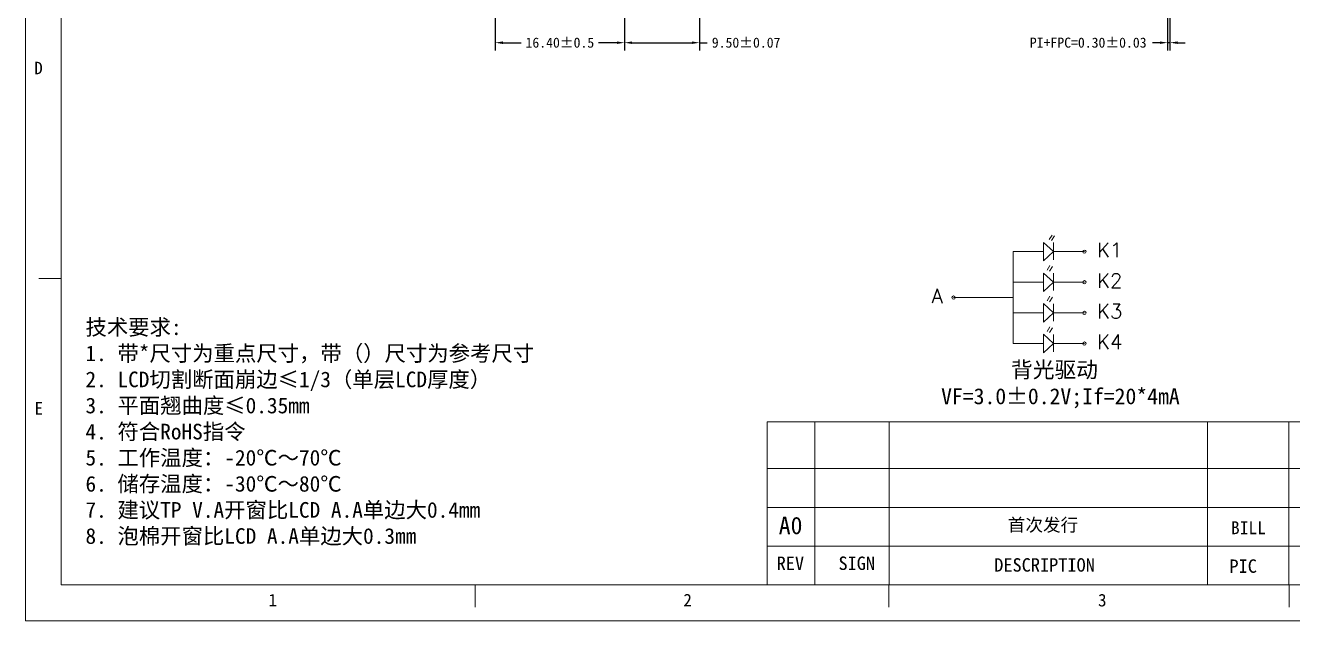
# Model space of a CAD drawing. Header units: millimetres. Extents: x 1912 to 2236, y 228 to 453.
# Drawn here: x 1911.7 to 2072.4, y 228 to 303.6 of the extents above; entities that cross this region are included whole.
import ezdxf
from ezdxf.enums import TextEntityAlignment as Align

# ---------------------------------------------------------------- set-up
doc = ezdxf.new("R2010")
doc.units = ezdxf.units.MM
for name, color, linetype in [('BL', 255, 'Continuous'), ('DIM', 3, 'Continuous'), ('Housing', 7, 'Continuous'), ('标 注', 3, 'Continuous')]:
    doc.layers.add(name, color=color, linetype=linetype)
doc.styles.get("Standard").update_dxf_attribs({"font": 'txt', "bigfont": 'gbcbig.shx'})
doc.styles.add('宋', font='')
doc.styles.add('宋体', font='')
doc.styles.get('宋').set_extended_font_data('SimSun')
doc.styles.get('宋体').set_extended_font_data('SimSun')
doc.dimstyles.new('ISO-25$0', dxfattribs={"dimscale": 0.8, "dimtxt": 1.6, "dimasz": 1.2, "dimexe": 1.25, "dimexo": 0.3, "dimtad": 0, "dimzin": 1, "dimdsep": 46, "dimtxsty": 'Standard', "dimcen": 2, "dimclrd": 3, "dimclre": 3, "dimclrt": 3, "dimadec": 0, "dimazin": 0, "dimtfac": 1, "dimtmove": 0, "dimatfit": 3, "dimfxl": 0, "dimlwd": -1, "dimarcsym": 0})

# ---------------------------------------------------------------- blocks, each defined once
blk = doc.blocks.new('*D20')
at = {"layer": 'BL', "color": 3, "lineweight": -2}
for p, q in [((2056.53, 305.83), (2056.53, 300.4)), ((2056.83, 305.83), (2056.83, 300.4))]:
    blk.add_line(p, q, dxfattribs=at)
at = {"layer": 'BL', "color": 3}
for p, q in [((2055.57, 301.4), (2054.61, 301.4)), ((2056.83, 301.4), (2056.53, 301.4)), ((2057.79, 301.4), (2058.75, 301.4))]:
    blk.add_line(p, q, dxfattribs=at)
for points in [[(2055.57, 301.24), (2055.57, 301.56), (2056.53, 301.4)], [(2057.79, 301.56), (2057.79, 301.24), (2056.83, 301.4)]]:
    blk.add_solid(points, dxfattribs=at)
at = {"layer": 'Defpoints', "color": 0}
for p in [(2056.53, 306.07), (2056.83, 306.07), (2056.53, 301.4)]:
    blk.add_point(p, dxfattribs=at)
at = {"layer": 'BL', "color": 7, "insert": (2046.46, 301.4), "char_height": 1.28, "attachment_point": 5, "style": '宋'}
blk.add_mtext('PI+FPC=0.30%%P0.03', dxfattribs=at)
blk = doc.blocks.new('*D105')
at = {"layer": 'BL', "color": 3, "lineweight": -2}
for p, q in [((1971.27, 353.83), (1971.27, 300.4)), ((1987.66, 306.03), (1987.66, 300.4))]:
    blk.add_line(p, q, dxfattribs=at)
at = {"layer": 'BL', "color": 3}
for p, q in [((1972.23, 301.4), (1974.57, 301.4)), ((1986.7, 301.4), (1984.36, 301.4))]:
    blk.add_line(p, q, dxfattribs=at)
for points in [[(1972.23, 301.56), (1972.23, 301.24), (1971.27, 301.4)], [(1986.7, 301.24), (1986.7, 301.56), (1987.66, 301.4)]]:
    blk.add_solid(points, dxfattribs=at)
at = {"layer": 'Defpoints', "color": 0}
for p in [(1971.27, 354.07), (1987.66, 306.27), (1971.27, 301.4)]:
    blk.add_point(p, dxfattribs=at)
at = {"layer": 'BL', "color": 7, "insert": (1979.46, 301.4), "char_height": 1.28, "attachment_point": 5, "style": '宋'}
blk.add_mtext('16.40%%P0.5', dxfattribs=at)
blk = doc.blocks.new('*D106')
at = {"layer": 'BL', "color": 3, "lineweight": -2}
for p, q in [((1987.66, 306.03), (1987.66, 300.4)), ((1997.16, 306.03), (1997.16, 300.4))]:
    blk.add_line(p, q, dxfattribs=at)
at = {"layer": 'BL', "color": 3}
for p, q in [((1988.62, 301.4), (1996.2, 301.4)), ((1997.16, 301.4), (1998.12, 301.4))]:
    blk.add_line(p, q, dxfattribs=at)
for points in [[(1988.62, 301.56), (1988.62, 301.24), (1987.66, 301.4)], [(1996.2, 301.24), (1996.2, 301.56), (1997.16, 301.4)]]:
    blk.add_solid(points, dxfattribs=at)
at = {"layer": 'Defpoints', "color": 0}
for p in [(1987.66, 306.27), (1997.16, 306.27), (1997.16, 301.4)]:
    blk.add_point(p, dxfattribs=at)
at = {"layer": 'BL', "color": 7, "insert": (2003.08, 301.4), "char_height": 1.28, "attachment_point": 5, "style": '宋'}
blk.add_mtext('9.50%%P0.07', dxfattribs=at)

msp = doc.modelspace()

# ---------------------------------------------------------------- linework, layer by layer
at = {"color": 7, "linetype": 'Continuous', "lineweight": 9}
for p, q in [((1911.678, 453.083), (1911.678, 228.045)), ((1911.678, 228.045), (2235.596, 228.045))]:
    msp.add_line(p, q, dxfattribs=at)
at = {"linetype": 'Continuous', "lineweight": 9}
for p, q in [((1916.224, 444.237), (1916.224, 232.591)), ((1916.224, 271.48), (1913.383, 271.48)), ((1916.224, 232.591), (2231.05, 232.591)), ((1968.699, 232.591), (1968.699, 229.75)), ((2021.174, 232.591), (2021.174, 229.75)), ((2071.931, 232.591), (2071.931, 229.75))]:
    msp.add_line(p, q, dxfattribs=at)
at = {"color": 4, "linetype": 'Continuous', "lineweight": 9}
for p, q in [((1916.224, 232.591), (1916.224, 264.689)), ((2085.685, 253.272), (2005.746, 253.272)), ((2005.746, 253.272), (2005.746, 232.591)), ((2011.798, 253.272), (2011.798, 232.591)), ((2021.224, 253.272), (2021.224, 232.591)), ((2061.59, 232.591), (2061.59, 253.272)), ((2071.92, 253.272), (2071.92, 232.591)), ((2085.685, 247.347), (2005.746, 247.347)), ((2085.685, 242.428), (2005.746, 242.428)), ((2085.685, 237.51), (2005.746, 237.51)), ((2085.685, 232.591), (1988.14, 232.591))]:
    msp.add_line(p, q, dxfattribs=at)
at = {"layer": 'Housing', "color": 3, "lineweight": 9}
for p, q in [((2041.894, 276.992), (2041.526, 276.403)), ((2042.195, 276.884), (2041.826, 276.295)), ((2036.949, 274.878), (2040.799, 274.878)), ((2036.949, 263.216), (2036.949, 274.878)), ((2040.799, 276.053), (2040.799, 273.703)), ((2040.799, 276.053), (2042.054, 274.878)), ((2042.054, 274.878), (2040.799, 273.703)), ((2042.054, 273.845), (2042.054, 276.043)), ((2042.054, 274.878), (2045.979, 274.878)), ((2040.799, 272.165), (2042.054, 270.991)), ((2040.799, 272.165), (2040.799, 269.816)), ((2041.613, 273.105), (2041.245, 272.516)), ((2041.914, 272.996), (2041.545, 272.407)), ((2042.054, 269.957), (2042.054, 272.155)), ((2036.949, 270.991), (2040.799, 270.991)), ((2042.054, 270.991), (2040.799, 269.816)), ((2042.054, 270.991), (2045.979, 270.991)), ((2036.949, 269.047), (2029.381, 269.047)), ((2041.613, 269.217), (2041.245, 268.628)), ((2041.914, 269.109), (2041.545, 268.52)), ((2036.949, 267.103), (2040.799, 267.103)), ((2040.799, 268.278), (2040.799, 265.929)), ((2040.799, 268.278), (2042.054, 267.103)), ((2042.054, 267.103), (2040.799, 265.929)), ((2042.054, 266.07), (2042.054, 268.268)), ((2042.054, 267.103), (2045.979, 267.103)), ((2041.613, 265.33), (2041.245, 264.741)), ((2041.914, 265.222), (2041.545, 264.633)), ((2040.799, 264.391), (2040.799, 262.042)), ((2040.799, 264.391), (2042.054, 263.216)), ((2042.054, 262.183), (2042.054, 264.381)), ((2036.949, 263.216), (2040.799, 263.216)), ((2042.054, 263.216), (2040.799, 262.042)), ((2042.054, 263.216), (2045.979, 263.216))]:
    msp.add_line(p, q, dxfattribs=at)
for centre in [(2045.979, 274.878), (2045.979, 270.991), (2029.381, 269.047), (2045.979, 267.103), (2045.979, 263.216)]:
    msp.add_circle(centre, 0.207, dxfattribs=at)

# ---------------------------------------------------------------- texts
at = {"color": 4, "linetype": 'Continuous', "lineweight": 9, "style": '宋体'}
for s, p in [('D', (1912.805, 297.39)), ('E', (1912.832, 254.194)), ('2', (1995.121, 229.863)), ('3', (2047.701, 229.858)), ('1', (1942.51, 229.863))]:
    msp.add_text(s, height=1.591, dxfattribs=at).set_placement(p)
at = {"color": 1, "linetype": 'Continuous', "lineweight": 9, "style": '宋体'}
msp.add_text('A0', height=2.2095, dxfattribs=at).set_placement((2008.72, 239.019), align=Align.CENTER)
at = {"color": 1, "lineweight": 9, "style": '宋体'}
for s, p in [('首次发行', (2036.262, 239.376)), ('BILL', (2064.551, 239.019))]:
    msp.add_text(s, height=1.6369, dxfattribs=at).set_placement(p)
at = {"color": 4, "linetype": 'Continuous', "lineweight": 9, "style": '宋体'}
for s, height, p in [('REV', 1.7048, (2008.69, 234.483)), ('SIGN', 1.7048, (2017.11, 234.483)), ('DESCRIPTION', 1.70483, (2040.923, 234.268))]:
    msp.add_text(s, height=height, dxfattribs=at).set_placement(p, align=Align.CENTER)
msp.add_text('PIC', height=1.7048, rotation=0.26479, dxfattribs=at).set_placement((2066.113, 234.115), align=Align.CENTER)
at = {"layer": 'DIM', "lineweight": 9, "insert": (1919.302, 266.284), "char_height": 1.98699, "width": 85.60364, "attachment_point": 1, "style": '宋体'}
msp.add_mtext('{\\C0;技术要求:\\P1. 带*尺寸为重点尺寸，带（）尺寸为参考尺寸\\P2. LCD切割断面崩边≤1/3（单层LCD厚度）\\P3. 平面翘曲度≤0.35mm\\P4. 符合RoHS指令\\P5. 工作温度：-20℃～70℃ \\P6. 储存温度：-30℃～80℃\\P7. 建议TP V.A开窗比LCD A.A单边大0.4mm\\P8. 泡棉开窗比LCD A.A单边大0.3mm}', dxfattribs=at)
at = {"layer": 'Housing', "color": 3, "lineweight": 9}
for s, height, p in [('K1', 1.8394, (2047.559, 274.173)), ('K2', 1.8394, (2047.559, 270.285)), ('A', 1.839, (2026.585, 268.342)), ('K3', 1.8394, (2047.559, 266.398)), ('K4', 1.8394, (2047.559, 262.511))]:
    msp.add_text(s, height=height, dxfattribs=at).set_placement(p)
at = {"layer": '标 注', "color": 2, "lineweight": 9, "insert": (2027.806, 260.909), "char_height": 2.02176, "width": 27.06723, "attachment_point": 1}
msp.add_mtext('{\\fSimSun|b0|i0|c134|p2;\\W0.44578; }{\\fSimSun|b0|i0|c134|p2;      背光驱动}{\\fSimSun|b0|i0|c134|p2;\\W0.44578; }{\\fSimSun|b0|i0|c134|p2;VF=3.0±0.2V;If=20*4mA}', dxfattribs=at)

# ---------------------------------------------------------------- dimensions: what is measured, and where the dimension line sits
at = {"layer": 'BL', "color": 2}
for base, p2, text, picture, middle in [((1971.266, 301.404), (1971.266, 354.069), '<>%%P0.5', '*D105', (1979.464, 301.404)), ((1997.163, 301.404), (1997.163, 306.269), '<>%%P0.07', '*D106', (2003.082, 301.404))]:
    dim = msp.add_linear_dim(base=base, p1=(1987.663, 306.269), p2=p2, text=text, dimstyle='ISO-25$0', override={"dimtxsty": '宋', "dimclrt": 7, "dimarcsym": 1}, dxfattribs=at)
    dim.commit()
    dim.dimension.update_dxf_attribs({"geometry": picture, "text_midpoint": middle})
at = {"layer": 'BL', "color": 30}
dim = msp.add_linear_dim(base=(2056.534, 301.404), p1=(2056.834, 306.069), p2=(2056.534, 306.069), angle=180, text='PI+FPC=<>%%P0.03', dimstyle='ISO-25$0', override={"dimtxsty": '宋', "dimclrt": 7, "dimarcsym": 1}, dxfattribs=at)
dim.commit()
dim.dimension.update_dxf_attribs({"geometry": '*D20', "text_midpoint": (2046.456, 301.404), "dimtype": 160})

doc.saveas('drawing.dxf')
